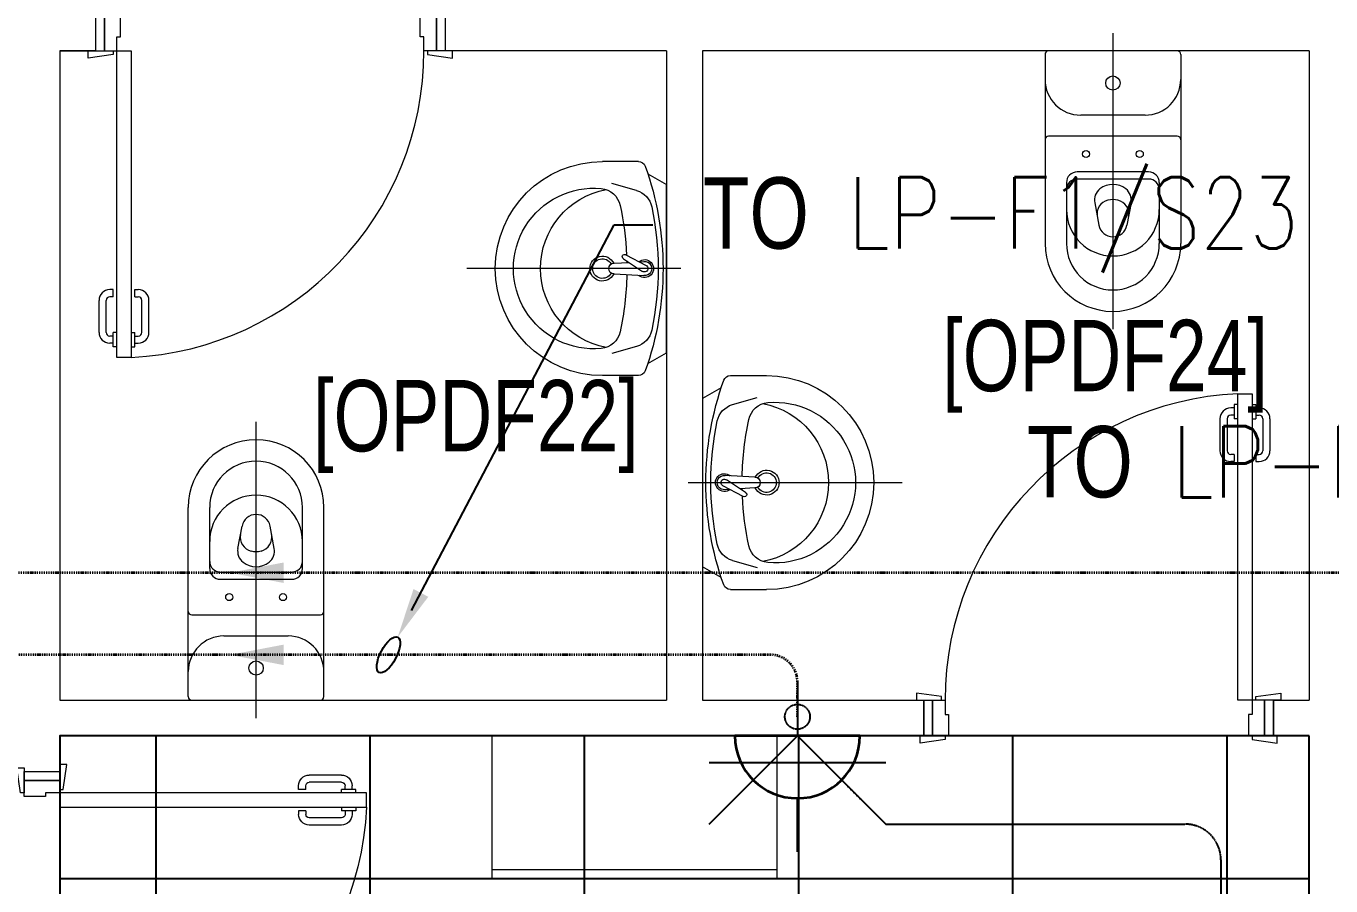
# Model space of a CAD drawing. Extents: x -12260 to 57327, y -29287 to 19916.
# Drawn here: x 25782 to 29437, y -9251 to -6840 of the extents above; entities that cross this region are included whole.
import ezdxf
from ezdxf import colors
from ezdxf.entities.mleader import LeaderData, LeaderLine
from ezdxf.enums import TextEntityAlignment as Align
from ezdxf.math import Vec2, Vec3

# ---------------------------------------------------------------- set-up
doc = ezdxf.new("R2010")
doc.units = 0
doc.header["$LTSCALE"] = 0.25
doc.linetypes.add('DASHDOT', pattern=[25.4, 12.7, -6.35, 0, -6.35])
doc.linetypes.add('HIDDEN', pattern=[9.525, 6.35, -3.175])
for name, color, linetype, lineweight in [('01-First Floor-FUR$0$72_EGR_BASE_TEXT', 252, 'Continuous', 5), ('01-First Floor-FUR$0$LOADING', 253, 'Continuous', 5), ('01-First Floor-FUR$0$SANIT', 250, 'Continuous', 5), ('01-First Floor-FUR$0$Walls', 251, 'Continuous', 5), ('01-First Floor-FUR$0$Wooden Joinery', 251, 'Continuous', 5), ('E-LITE-CIRC @ 100', 6, 'Continuous', 25), ('E-LITE-CLNG-CNDT', 6, 'DASHDOT', 35), ('E-LITE-EXIT-NUMB', 6, 'Continuous', 25), ('E-POWR-CLNG-CNDT', 6, 'DASHDOT', 35), ('E-POWR-FLOR-CNDT', 6, 'HIDDEN', 25), ('E-POWR-FLOR-CNDT @ 100', 6, 'HIDDEN', 25), ('E-POWR-WALL @ 100', 4, 'Continuous', 35)]:
    doc.layers.add(name, color=color, linetype=linetype, lineweight=lineweight)
doc.layers.add('01-First Floor-FUR$0$FALSE CEILING', color=251, linetype='Continuous')
doc.styles.add('01-First Floor-FUR$0$X3G_ENTITY_9F38', font='swisscl.ttf', dxfattribs={"height": 0.2})
doc.styles.add('DC_SIMPLEX', font='SIMPLEX.shx', dxfattribs={"width": 0.7})

# ---------------------------------------------------------------- blocks, each defined once
blk = doc.blocks.new('01-First Floor-FUR$0$A$C72370EFE')
at = {"layer": '01-First Floor-FUR$0$Wooden Joinery'}
for p, q in [((-0.01, -0.03), (-0.01, -0.07)), ((0, -0.03), (-0.01, -0.03)), ((0.04, -0.03), (0.05, -0.03)), ((0.05, -0.03), (0.05, -0.07)), ((-0.05, -0.07), (-0.05, -0.16)), ((-0.03, -0.07), (-0.03, -0.16)), ((-0.01, -0.04), (-0.02, -0.04)), ((-0.01, -0.06), (-0.02, -0.06)), ((0, -0.07), (-0.01, -0.07)), ((0.04, -0.07), (0.05, -0.07)), ((0.05, -0.04), (0.06, -0.04)), ((0.05, -0.06), (0.06, -0.06)), ((0.07, -0.07), (0.07, -0.16)), ((0.09, -0.07), (0.09, -0.16)), ((-0.01, -0.17), (-0.02, -0.17)), ((-0.01, -0.17), (-0.01, -0.19)), ((0.05, -0.17), (0.06, -0.17)), ((0.05, -0.17), (0.05, -0.19)), ((-0.01, -0.19), (-0.02, -0.19)), ((0.05, -0.19), (0.06, -0.19))]:
    blk.add_line(p, q, dxfattribs=at)
for centre, radius, start, end in [((-0.02, -0.07), 0.03, 90, 180), ((-0.02, -0.07), 0.01, 90, 180), ((0.06, -0.07), 0.03, 0, 90), ((0.06, -0.07), 0.01, 0, 90), ((-0.02, -0.16), 0.03, 180, 270), ((-0.02, -0.16), 0.01, 180, 270), ((0.06, -0.16), 0.01, 270, 0), ((0.06, -0.16), 0.03, 270, 0)]:
    blk.add_arc(centre, radius, start, end, dxfattribs=at)
blk = doc.blocks.new('01-First Floor-FUR$0$A$C5DAD61B4')
at = {"layer": '01-First Floor-FUR$0$Wooden Joinery'}
for points in [[(80, 959.1), (80, 969.1), (10, 979.1), (10, 959.1)], [(940, 959.1), (940, 969.1), (1010, 979.1), (1010, 959.1)], [(70, 859.1), (70, 849.1), (0, 839.1), (0, 859.1)], [(120, 859.1), (120, 0), (80, 0), (80, 859.1)], [(950, 859.1), (950, 849.1), (1020, 839.1), (1020, 859.1)]]:
    blk.add_lwpolyline(points, close=True, dxfattribs=at)
for points in [[(45, 859.1), (45, 959.1), (20, 959.1), (20, 859.1), (45, 859.1)], [(45, 859.1), (80, 859.1), (80, 899.1), (90, 899.1), (90, 959.1), (45, 959.1), (45, 859.1)], [(975, 859.1), (940, 859.1), (940, 899.1), (930, 899.1), (930, 959.1), (975, 959.1), (975, 859.1)], [(975, 859.1), (975, 959.1), (1000, 959.1), (1000, 859.1), (975, 859.1)]]:
    blk.add_lwpolyline(points, dxfattribs=at)
blk.add_arc((80, 859.1), 860, 272.666, 0, dxfattribs=at)
at = {"layer": '01-First Floor-FUR$0$Wooden Joinery', "xscale": 999.9999999998854, "yscale": 999.9999999998854, "zscale": 999.9999999998854, "rotation": 180}
blk.add_blockref('01-First Floor-FUR$0$A$C72370EFE', (120, 0), dxfattribs=at)
blk = doc.blocks.new('01-First Floor-FUR$0$WC manta')
at = {"layer": '01-First Floor-FUR$0$SANIT'}
for p, q in [((-0.12, 0.19), (0.41, 0.19)), ((-0.13, 0.18), (-0.13, -0.18)), ((0.109, 0.18), (0.109, -0.18)), ((0.239, 0.13), (0.41, 0.13)), ((0.05, 0.09), (0.05, -0.09)), ((0.209, 0.1), (0.209, -0.1)), ((0.229, 0.1), (0.229, -0.1)), ((0.2955, 0.051), (0.3581, 0.0393)), ((-0.18, 0), (0.65, 0)), ((0.2955, -0.051), (0.3581, -0.0393)), ((0.239, -0.13), (0.41, -0.13)), ((-0.12, -0.19), (0.41, -0.19))]:
    blk.add_line(p, q, dxfattribs=at)
for centre, radius in [((0.159, 0.0752), 0.01), ((-0.04, 0), 0.02), ((0.159, -0.0753), 0.01)]:
    blk.add_circle(centre, radius, dxfattribs=at)
for centre, radius, start, end in [((-0.12, 0.18), 0.01, 90, 180), ((-0.05, 0.09), 0.1, 0, 90), ((0.119, 0.18), 0.01, 90, 180), ((0.41, 0), 0.19, 270, 90), ((0.239, 0.1), 0.03, 90, 180), ((0.259, 0.1), 0.03, 90, 180), ((0.3147, 0), 0.13, 270, 90), ((0.41, 0), 0.13, 270, 90), ((0.3029, 0), 0.0588, 141.525, 218.475), ((0.2882, 0.0117), 0.04, 79.4289, 141.525), ((0.3271, 0.0044), 0.04, 79.4289, 166.4176), ((0.3507, 0), 0.04, 280.5711, 79.4289), ((0.3454, 0), 0.0588, 166.4176, 193.5824), ((0.3271, -0.0044), 0.04, 193.5824, 280.5711), ((0.2882, -0.0117), 0.04, 218.475, 280.5711), ((-0.05, -0.09), 0.1, 270, 0), ((0.239, -0.1), 0.03, 180, 270), ((0.259, -0.1), 0.03, 180, 270), ((-0.12, -0.18), 0.01, 180, 270), ((0.119, -0.18), 0.01, 180, 270)]:
    blk.add_arc(centre, radius, start, end, dxfattribs=at)
blk = doc.blocks.new('01-First Floor-FUR$0$lav-manta 60')
at = {"layer": '01-First Floor-FUR$0$SANIT'}
for p, q in [((0, 0.04), (0, -0.56)), ((-0.2658, -0.0529), (-0.2358, 0)), ((-0.2358, 0), (0.2358, 0)), ((0.2658, -0.0529), (0.2358, 0)), ((-0.015, -0.1473), (-0.0199, -0.064)), ((0.0274, -0.121), (-0.0078, -0.0673)), ((0.0389, -0.1142), (0.0087, -0.0575)), ((0.0191, -0.077), (0.0199, -0.064)), ((-0.3, -0.0789), (-0.3, -0.18)), ((-0.2185, -0.0841), (-0.2383, -0.1537)), ((0.015, -0.1473), (0.0174, -0.1057)), ((0.2185, -0.0841), (0.2383, -0.1537)), ((0.3, -0.0789), (0.3, -0.18))]:
    blk.add_line(p, q, dxfattribs=at)
for centre, radius, start, end in [((0, -0.8557), 0.8457, 70.1771, 109.8229), ((0, -0.8696), 0.8457, 78.1914, 101.8086), ((-0.28, -0.0789), 0.02, 109.8229, 180), ((-0.1608, -0.1006), 0.06, 101.8086, 164.0794), ((0, -0.0617), 0.025, 320.7474, 220.368), ((0, -0.0617), 0.02, 353.2671, 186.682), ((0, -0.0617), 0.00966, 25.4127, 215.9577), ((0.1608, -0.1006), 0.06, 15.9206, 78.1914), ((0.28, -0.0789), 0.02, 0, 70.1771), ((-0.1645, -0.189), 0.06, 102.0883, 174.8142), ((0, -0.9572), 0.8457, 91.1572, 102.0883), ((0, -0.9572), 0.8457, 88.5486, 88.844), ((0.0332, -0.1176), 0.00666, 210.6852, 30.6852), ((0, -0.9572), 0.8457, 77.9117, 87.4274), ((0.1645, -0.189), 0.06, 5.1858, 77.9117), ((0, -0.18), 0.3, 180, 0), ((0, -0.1282), 0.2252, 190.6097, 349.3903), ((0, -0.18), 0.035, 115.3106, 64.6894), ((0, -0.18), 0.0275, 117.1496, 62.8504), ((0, -0.1473), 0.015, 180, 0), ((0, -0.2039), 0.2252, 174.8142, 5.1858)]:
    blk.add_arc(centre, radius, start, end, dxfattribs=at)
blk = doc.blocks.new('01-First Floor-FUR$0$GF21027-P')
at = {"layer": '01-First Floor-FUR$0$LOADING'}
for p, q in [((0.4, 0.4), (-0.4, 0.4)), ((-0.4, 0.4), (-0.4, 0)), ((0.4, 0), (0.4, 0.4)), ((-0.4, 0.025), (0.4, 0.025)), ((-0.4, 0), (0.4, 0))]:
    blk.add_line(p, q, dxfattribs=at)
blk = doc.blocks.new('01-First Floor-FUR')
at = {"layer": '01-First Floor-FUR$0$FALSE CEILING', "linetype": 'Continuous'}
for p, q in [((26146, -12830), (26146, -8830)), ((26746, -12830), (26746, -8830)), ((27346, -12830), (27346, -8830)), ((27946, -12830), (27946, -8830)), ((28546, -12830), (28546, -8830)), ((29146, -12830), (29146, -8830)), ((25876, -9230), (29376, -9230))]:
    blk.add_line(p, q, dxfattribs=at)
at = {"layer": '01-First Floor-FUR$0$FALSE CEILING'}
blk.add_lwpolyline([(29376, -8830), (25876, -8830), (25876, -10710), (25876, -10710), (25876, -12830), (29376, -12830), (29376, -8830)], dxfattribs=at)
at = {"layer": '01-First Floor-FUR$0$Walls'}
for p, q in [((25976, -6810), (25976, -6910)), ((26956, -6810), (26956, -6910)), ((25976, -6910), (25876, -6910)), ((25876, -6910), (25876, -8730)), ((25876, -6910), (25976, -6910)), ((27576, -6910), (26956, -6910)), ((27576, -6910), (27576, -8730)), ((29376, -6910), (27676, -6910)), ((27676, -6910), (27676, -8730)), ((29376, -6910), (29376, -8730)), ((25876, -8730), (27576, -8730)), ((27676, -8730), (28296, -8730)), ((28296, -8730), (28296, -8830)), ((28296, -8830), (28296, -8730)), ((29276, -8730), (29276, -8830)), ((29276, -8730), (29376, -8730)), ((29276, -8830), (29276, -8730)), ((25876, -8830), (25876, -8930)), ((25876, -8830), (28296, -8830)), ((29276, -8830), (29376, -8830)), ((29376, -8830), (29376, -12830)), ((25776, -8930), (25876, -8930))]:
    blk.add_line(p, q, dxfattribs=at)
at = {"layer": '01-First Floor-FUR$0$LOADING', "color": 1, "xscale": 1000, "yscale": 1000, "zscale": 1000, "rotation": 2.091175133064225e-08}
blk.add_blockref('01-First Floor-FUR$0$GF21027-P', (27486, -9230, -0.1), dxfattribs=at)
at = {"layer": '01-First Floor-FUR$0$SANIT'}
for name, p, xscale, yscale, zscale, rotation in [('01-First Floor-FUR$0$WC manta', (28826, -7040), 999.9999999999995, 999.9999999999995, 999.9999999999995, 270), ('01-First Floor-FUR$0$lav-manta 60', (27576, -7520), -1000.000000000223, 1000.000000000223, 1000.000000000223, 270), ('01-First Floor-FUR$0$lav-manta 60', (27676, -8120), -1000.000000000223, 1000.000000000223, 1000.000000000223, 90), ('01-First Floor-FUR$0$WC manta', (26426, -8600), 999.9999999999995, 999.9999999999995, 999.9999999999995, 90.00000000000001)]:
    blk.add_blockref(name, p, dxfattribs=dict(at, xscale=xscale, yscale=yscale, zscale=zscale, rotation=rotation))
at = {"layer": '01-First Floor-FUR$0$Wooden Joinery'}
blk.add_blockref('01-First Floor-FUR$0$A$C5DAD61B4', (25956, -7769.1), dxfattribs=at)
at = {"layer": '01-First Floor-FUR$0$Wooden Joinery', "rotation": 180}
blk.add_blockref('01-First Floor-FUR$0$A$C5DAD61B4', (29296, -7870.9), dxfattribs=at)
at = {"layer": '01-First Floor-FUR$0$Wooden Joinery', "xscale": -1, "rotation": 90}
blk.add_blockref('01-First Floor-FUR$0$A$C5DAD61B4', (26735.1, -8910), dxfattribs=at)
at = {"layer": '01-First Floor-FUR$0$72_EGR_BASE_TEXT', "char_height": 200, "attachment_point": 2, "style": '01-First Floor-FUR$0$X3G_ENTITY_9F38'}
for s, insert in [('[OPDF24]', (28804, -7663.8, 0)), ('[OPDF22]', (27041.8, -7832.4, 0))]:
    blk.add_mtext(s, dxfattribs=dict(at, insert=insert))
blk = doc.blocks.new('*U27')
blk.add_line((-1.75, 0), (-3.25, 0))
blk.add_lwpolyline([(0, 1.75, 1), (0, -1.75)], format="xyb", close=True)
at = {"layer": 'Defpoints'}
for p, q in [((-2.475, 2.475), (0, 0)), ((-0.758, -2.475), (-0.758, 2.475)), ((-2.475, -2.475), (0, 0))]:
    blk.add_line(p, q, dxfattribs=at)
at = {"layer": 'E-LITE-EXIT-NUMB', "style": 'DC_SIMPLEX', "width": 0.7, "flags": 8}
blk.add_attdef('TYPE', text='', height=2, rotation=360, dxfattribs=at).set_placement((-2.682, 5.238), align=Align.RIGHT)
blk.add_attdef('CIRCUIT', (2.682, 5.238), '', height=2, rotation=360, dxfattribs=at)
blk = doc.blocks.new('ARR0W')
at = {"color": 45}
blk.add_ellipse((0, 0), major_axis=(0.4, 0), ratio=0.4, dxfattribs=at)
at = {"color": 45, "ltscale": 0.5}
blk.add_solid([(-1.4, 0.167), (-0.4, 0), (-1.4, -0.167)], dxfattribs=at)
blk = doc.blocks.new('*U18')
blk.add_hatch(color=256).paths.add_polyline_path([(0, -0.287), (1.5, 0), (0, 0.287)])

msp = doc.modelspace()

# ---------------------------------------------------------------- linework, layer by layer
at = {"layer": 'E-POWR-CLNG-CNDT'}
for points in [[(31527.4, -8776.5), (31527.4, -8447.7, 0.414214), (31452.4, -8372.7), (25726, -8372.7)], [(27942.4, -8776.5), (27942.4, -8677.9, 0.414214), (27867.4, -8602.9), (25726, -8602.9)]]:
    msp.add_lwpolyline(points, format="xyb", dxfattribs=at)
at = {"layer": 'E-POWR-FLOR-CNDT'}
msp.add_lwpolyline([(27942.4, -8680), (27942.4, -8830)], dxfattribs=at)
msp.add_lwpolyline([(28066.2, -8953.7), (28189.9, -9077.5), (29028.5, -9077.5, -0.414214), (29128.5, -9177.5), (29128.5, -11514.3), (29252.3, -11638.1)], format="xyb", dxfattribs=at)
msp.add_circle((27942.4, -8776.5), 35, dxfattribs=at)

# ---------------------------------------------------------------- block references
at = {"layer": 'E-LITE-CLNG-CNDT'}
msp.add_blockref('01-First Floor-FUR', (0, 0), dxfattribs=at)
at = {"layer": 'E-POWR-FLOR-CNDT @ 100', "xscale": -100, "yscale": 100, "zscale": 100}
for p in [(26503.2, -8372.7), (26503.2, -8602.9)]:
    msp.add_blockref('*U18', p, dxfattribs=at)
at = {"layer": 'E-POWR-WALL @ 100', "xscale": 100, "yscale": 100, "zscale": 100, "rotation": 90.00000000000001}
msp.add_blockref('*U27', (27942.4, -8830), dxfattribs=at)

# ---------------------------------------------------------------- leaders
at = {"layer": 'E-LITE-CIRC @ 100'}
ml = msp.add_multileader_mtext('Standard', dxfattribs=at)
ml.set_content('{\\Fdc_el_romans|c0;\\W0.8;TO\\Fromans|c0; \\Fsimplex|c0;LP-F1/S23}', color=256, style='DC_SIMPLEX')
ml.set_leader_properties()
ml.set_arrow_properties(name='ARR0W')
ml.build(insert=Vec2(0, 0))
ml.multileader.update_dxf_attribs({"dogleg_length": 200, "arrow_head_size": 140, "scale": 100})
ctx = ml.context
ctx.base_point, ctx.scale, ctx.char_height, ctx.arrow_head_size, ctx.landing_gap_size, ctx.plane_origin, ctx.plane_x_axis, ctx.plane_y_axis = Vec3(27537.4, -7397.5, 0), 100, 200, 140, 140, Vec3(50068, -3456.2, 0), Vec3(1, -0.000001, 0), Vec3(0.000001, 1, 0)
notes = []
notes.append((ctx, [(0, (1, 1, 0), (27428.6, -7397.5, 0), (1, -0.000001, 0), 108.8, [(0, [(26796.7, -8602.9, 0)], 0, [])])]))
ctx.mtext.insert, ctx.mtext.text_direction, ctx.mtext.rotation, ctx.mtext.flow_direction = Vec3(27677.4, -7264.2, 0), Vec3(1, -0.000001, 0), 6.283185, 5
ml = msp.add_multileader_mtext('Standard', dxfattribs=at)
ml.set_content('{\\Fdc_el_romans|c0;\\W0.8;TO\\Fromans|c0; \\Fsimplex|c0;LP-F1/S24}', color=256, style='DC_SIMPLEX')
ml.set_leader_properties()
ml.set_arrow_properties(name='ARR0W')
ml.build(insert=Vec2(0, 0))
ml.multileader.update_dxf_attribs({"dogleg_length": 200, "arrow_head_size": 140, "scale": 100})
ctx = ml.context
ctx.base_point, ctx.scale, ctx.char_height, ctx.arrow_head_size, ctx.landing_gap_size, ctx.plane_origin, ctx.plane_x_axis, ctx.plane_y_axis = Vec3(28315.3, -8094.8, 0), 100, 200, 140, 140, Vec3(52970.1, -3456.2, 0), Vec3(1, -0.000001, 0), Vec3(0.000001, 1, 0)
ctx.text_align_type = 2
notes.append((ctx, [(1, (1, 1, 0), (30502.2, -8094.8, 0), (-1, 0.000001, 0), 108.8, [(0, [(30844.5, -8398.6, 0)], 0, [])])]))
ctx.mtext.insert, ctx.mtext.text_direction, ctx.mtext.rotation, ctx.mtext.alignment, ctx.mtext.flow_direction = Vec3(30253.4, -7961.5, 0), Vec3(1, -0.000001, 0), 6.283185, 3, 5
for ctx, leaders in notes:
    for number, flags, end, landing, length, lines in leaders:
        leader = LeaderData()
        leader.index, (leader.has_last_leader_line, leader.has_dogleg_vector, leader.attachment_direction) = number, flags
        leader.last_leader_point, leader.dogleg_vector, leader.dogleg_length = Vec3(end), Vec3(landing), length
        for number, points, colour, breaks in lines:
            line = LeaderLine()
            line.index, line.vertices, line.color, line.breaks = number, Vec3.list(points), colors.encode_raw_color(colour), breaks
            leader.lines.append(line)
        ctx.leaders.append(leader)

doc.saveas('drawing.dxf')
